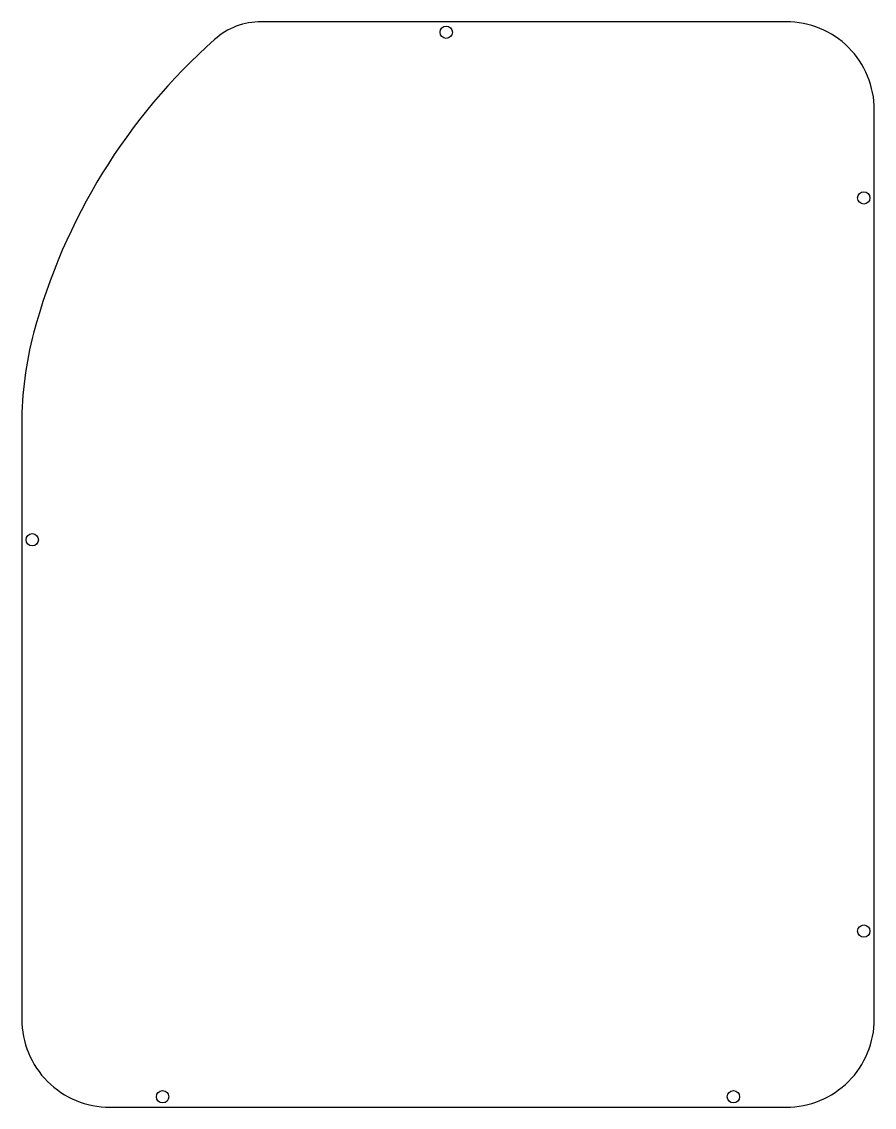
# Model space of a CAD drawing. Header units: millimetres. Extents: x 125 to 367, y -357 to -49.
import ezdxf

# ---------------------------------------------------------------- set-up
doc = ezdxf.new("R2010")
doc.units = ezdxf.units.MM

msp = doc.modelspace()

# ---------------------------------------------------------------- linework, layer by layer
msp.add_lwpolyline([(127.99, -137.42, 0.065328), (124.61, -163.22), (124.61, -332.1, 0.414214), (149.61, -357.1), (341.61, -357.1, 0.414214), (366.61, -332.1), (366.61, -74.1, 0.414214), (341.61, -49.1), (192.63, -49.1, 0.183664), (179.34, -54.15, 0.146866)], format="xyb", close=True)
for centre in [(245.11, -52.1), (363.61, -99.1), (127.61, -196.1), (363.61, -307.1), (164.61, -354.1), (326.61, -354.1)]:
    msp.add_circle(centre, 1.75)

doc.saveas('drawing.dxf')
